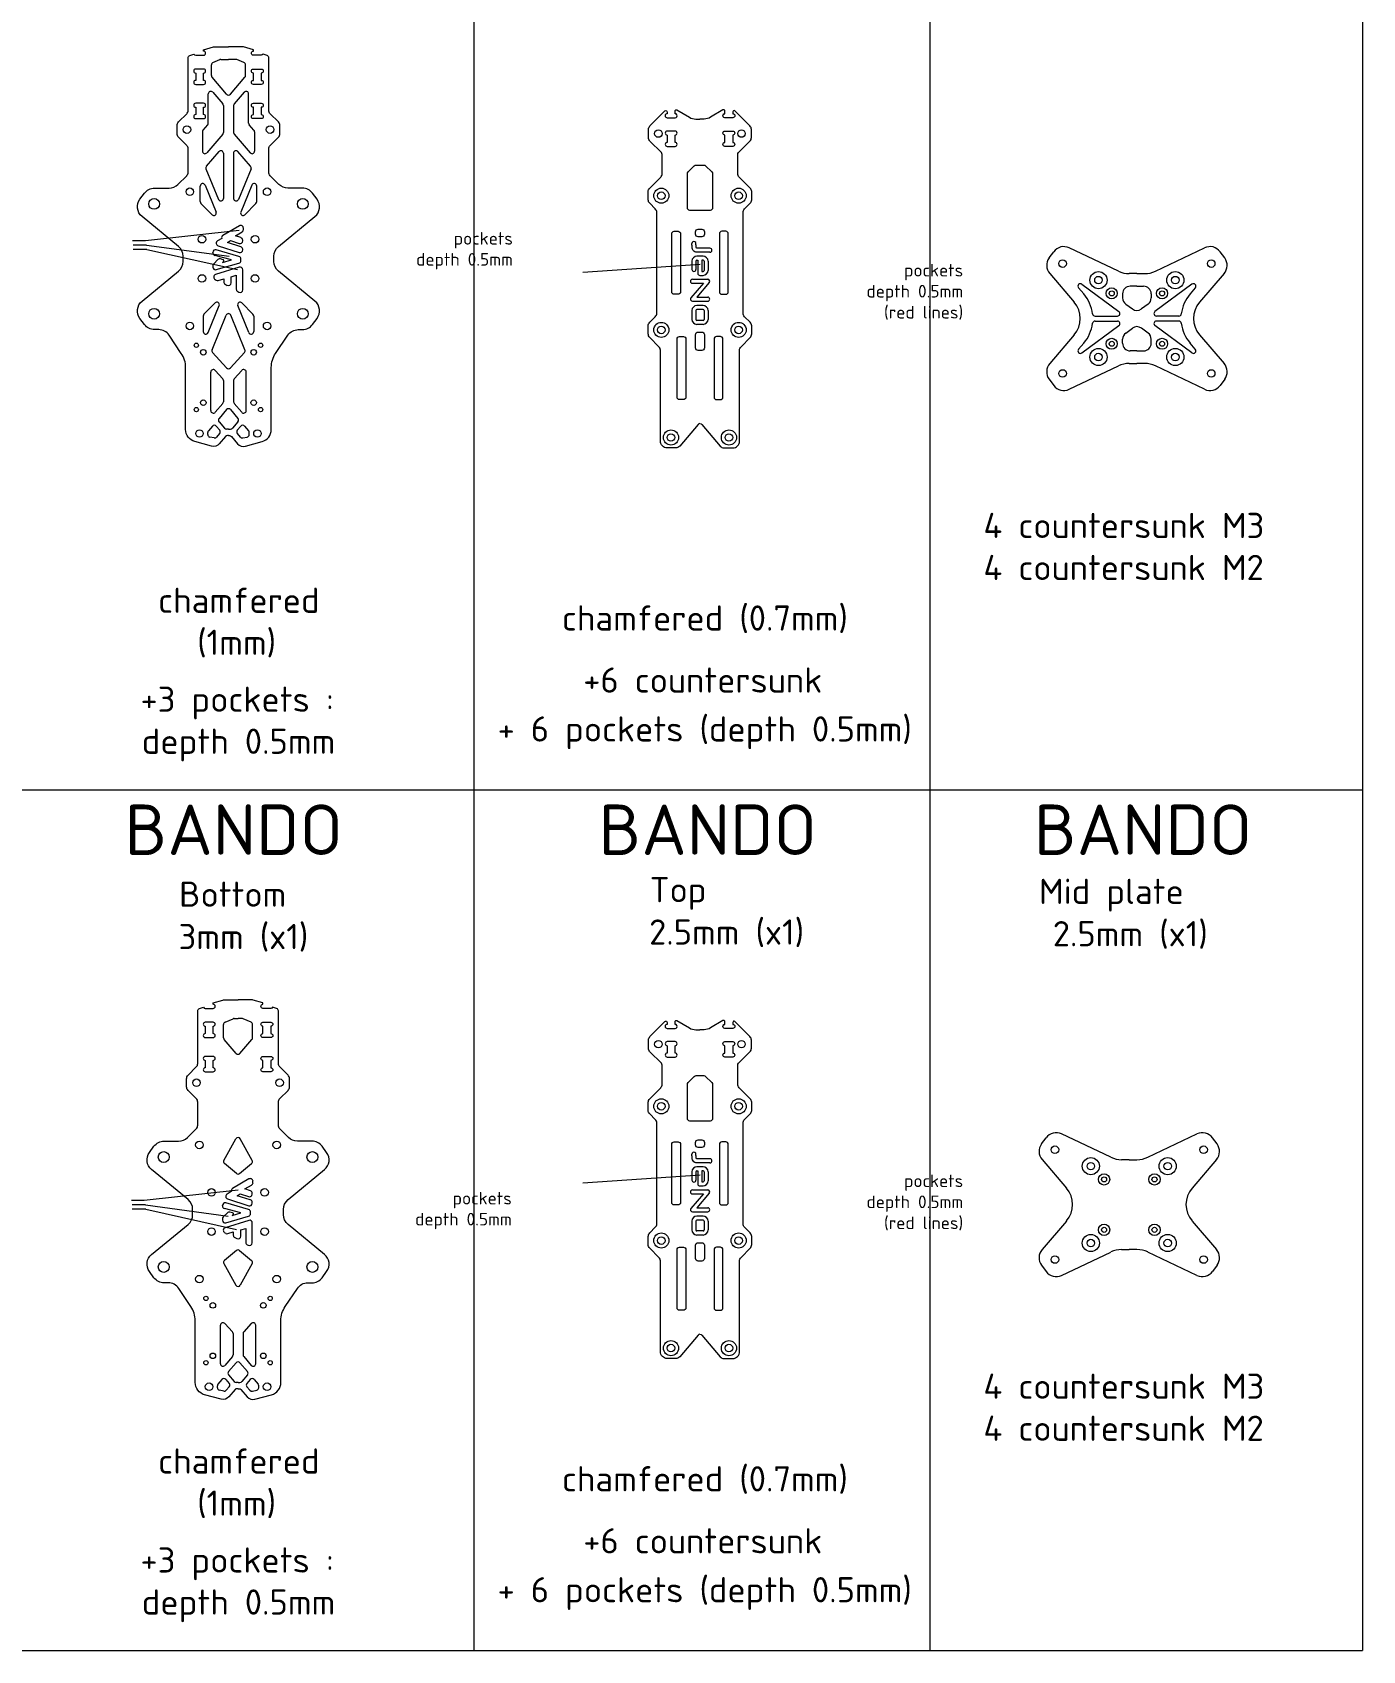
# Model space of a CAD drawing. Header units: millimetres. Extents: x -488 to 1254, y -2368 to 488.
# Drawn here: x 352 to 880, y -709 to -67 of the extents above; entities that cross this region are included whole.
import ezdxf

# ---------------------------------------------------------------- set-up
doc = ezdxf.new("R2010")
doc.units = ezdxf.units.MM
doc.linetypes.add('JIS_09_08', pattern=[10.75, 8, -0.55, 0.55, -0.55, 0.55, -0.55])
doc.layers.get('0').update_dxf_attribs({"lineweight": 5})
for name, color, linetype, lineweight in [('Calque1', 150, 'Continuous', 5), ('Calque1_chamfered', 40, 'Continuous', 5), ('Calque1_countersunk', 90, 'Continuous', 5), ('Calque1_pocket', 10, 'Continuous', 5), ('Calque2', 251, 'Continuous', 5)]:
    doc.layers.add(name, color=color, linetype=linetype, lineweight=lineweight)
doc.styles.get("Standard").update_dxf_attribs({"font": 'arial.ttf'})

msp = doc.modelspace()

# ---------------------------------------------------------------- linework, layer by layer
at = {"layer": 'Calque1'}
for p, q in [((423.06, -84.33), (423.06, -80.04)), ((423.67, -79.11), (426.44, -77.95)), ((426.83, -77.87), (429.82, -77.87)), ((432.81, -77.87), (429.82, -77.87)), ((435.96, -79.11), (433.2, -77.95)), ((436.57, -84.33), (436.57, -80.04)), ((429.06, -91.68), (423.3, -84.98)), ((430.58, -91.68), (436.33, -84.98)), ((421.82, -103.13), (421.82, -91.56)), ((423.58, -90.91), (427.58, -95.57)), ((427.82, -96.22), (427.82, -106.9)), ((431.82, -96.22), (431.82, -106.9)), ((436.06, -90.91), (432.06, -95.57)), ((437.82, -103.13), (437.82, -91.56)), ((419.48, -106.59), (419.48, -114.28)), ((419.72, -105.94), (421.58, -103.78)), ((427.58, -107.55), (421.24, -114.94)), ((432.06, -107.55), (438.4, -114.94)), ((439.92, -105.94), (438.06, -103.78)), ((440.16, -106.59), (440.16, -114.28)), ((421.06, -120.26), (426.06, -114.43)), ((427.82, -115.09), (427.82, -133.05)), ((431.82, -115.09), (431.82, -133.05)), ((438.58, -120.26), (433.58, -114.43)), ((420.87, -121.23), (425.89, -133.43)), ((438.77, -121.23), (433.74, -133.43)), ((418.62, -134.3), (418.62, -128.11)), ((420.55, -127.73), (424.93, -138.42)), ((439.09, -127.73), (434.71, -138.42)), ((441.01, -134.3), (441.01, -128.11)), ((418.91, -135), (423.29, -139.49)), ((440.73, -135), (436.35, -139.49)), ((782.92, -161.88), (763.41, -152.62)), ((797.61, -161.88), (817.12, -152.62)), ((755.44, -156.61), (757.24, -154.17)), ((825.09, -156.61), (823.28, -154.17)), ((755.66, -162.83), (765.37, -174.17)), ((790.26, -162.85), (787.21, -162.85)), ((790.26, -162.85), (793.32, -162.85)), ((824.87, -162.83), (815.16, -174.17)), ((767.1, -168.5), (769.17, -170.92)), ((768.45, -167.05), (783.1, -177.87)), ((784.61, -170.85), (784.61, -172.5)), ((790.26, -167.85), (787.61, -167.85)), ((790.26, -167.85), (792.92, -167.85)), ((795.92, -170.85), (795.92, -172.5)), ((812.08, -167.05), (797.42, -177.87)), ((813.43, -168.5), (811.36, -170.92)), ((419.82, -179.68), (419.82, -185.87)), ((420.1, -178.98), (424.48, -174.49)), ((421.74, -186.25), (426.12, -175.56)), ((423.29, -193.03), (428.89, -179.35)), ((436.35, -193.03), (430.74, -179.35)), ((437.89, -186.25), (433.51, -175.56)), ((439.53, -178.98), (435.16, -174.49)), ((439.82, -179.68), (439.82, -185.87)), ((773.65, -179.68), (782.51, -179.68)), ((785.82, -174.91), (788.48, -176.87)), ((794.7, -174.91), (792.05, -176.87)), ((806.88, -179.68), (798.02, -179.68)), ((768.45, -194.31), (783.1, -183.48)), ((773.65, -181.68), (782.51, -181.68)), ((785.82, -186.44), (788.48, -184.48)), ((794.7, -186.44), (792.05, -184.48)), ((812.08, -194.31), (797.42, -183.48)), ((806.88, -181.68), (798.02, -181.68)), ((765.37, -187.18), (755.66, -198.52)), ((767.1, -192.85), (769.17, -190.43)), ((784.61, -190.5), (784.61, -188.86)), ((795.92, -190.5), (795.92, -188.86)), ((813.43, -192.85), (811.36, -190.43)), ((815.16, -187.18), (824.87, -198.52)), ((423.48, -194.08), (429.08, -200.25)), ((436.16, -194.08), (430.56, -200.25)), ((787.21, -198.5), (790.26, -198.5)), ((790.26, -193.5), (787.61, -193.5)), ((790.26, -193.5), (792.92, -193.5)), ((793.32, -198.5), (790.26, -198.5)), ((422.82, -217.17), (422.82, -201.9)), ((424.56, -201.22), (427.56, -204.52)), ((427.82, -205.2), (427.82, -213.65)), ((431.82, -205.2), (431.82, -213.65)), ((435.08, -201.22), (432.08, -204.52)), ((436.82, -217.17), (436.82, -201.9)), ((755.44, -204.75), (757.24, -207.19)), ((763.41, -208.73), (782.92, -199.47)), ((817.12, -208.73), (797.61, -199.47)), ((825.09, -204.75), (823.28, -207.19)), ((427.58, -214.3), (424.58, -217.82)), ((429.06, -216.78), (426.06, -220.29)), ((430.58, -216.78), (433.58, -220.29)), ((432.06, -214.3), (435.06, -217.82)), ((423.43, -223.38), (421.85, -225.23)), ((424.96, -223.38), (426.33, -225)), ((426.06, -221.59), (428.28, -224.21)), ((429.82, -224.56), (429.04, -224.56)), ((429.82, -224.56), (430.59, -224.56)), ((433.58, -221.59), (431.36, -224.21)), ((434.68, -223.38), (433.31, -225)), ((436.2, -223.38), (437.79, -225.23)), ((421.61, -226.69), (421.61, -225.88)), ((424.14, -228.04), (422.4, -227.67)), ((426.32, -226.29), (425.11, -227.71)), ((433.31, -226.29), (434.52, -227.71)), ((435.5, -228.04), (437.24, -227.67)), ((438.03, -226.69), (438.03, -225.88)), ((427.86, -465.96), (427.86, -460.67)), ((428.47, -459.75), (431.64, -458.41)), ((432.03, -458.34), (433.62, -458.34)), ((435.2, -458.34), (433.62, -458.34)), ((438.76, -459.75), (435.59, -458.41)), ((439.37, -465.96), (439.37, -460.67)), ((432.86, -472.15), (428.1, -466.61)), ((434.38, -472.15), (439.13, -466.61)), ((427.99, -514.57), (432.74, -506.02)), ((439.25, -514.57), (434.49, -506.02)), ((752.42, -508.04), (754.22, -505.6)), ((779.9, -513.32), (760.39, -504.06)), ((794.58, -513.32), (814.1, -504.06)), ((822.07, -508.04), (820.26, -505.6)), ((432.98, -519.75), (428.22, -515.83)), ((434.25, -519.75), (439.01, -515.83)), ((752.64, -514.27), (762.35, -525.61)), ((787.24, -514.29), (784.19, -514.29)), ((787.24, -514.29), (790.3, -514.29)), ((821.84, -514.27), (812.13, -525.61)), ((762.35, -538.62), (752.64, -549.96)), ((812.13, -538.62), (821.84, -549.96)), ((432.98, -550.34), (428.22, -554.27)), ((434.25, -550.34), (439.01, -554.27)), ((760.39, -560.17), (779.9, -550.91)), ((784.19, -549.94), (787.24, -549.94)), ((790.3, -549.94), (787.24, -549.94)), ((814.1, -560.17), (794.58, -550.91)), ((427.99, -555.52), (432.74, -564.07)), ((439.25, -555.52), (434.49, -564.07)), ((752.42, -556.18), (754.22, -558.62)), ((822.07, -556.18), (820.26, -558.62)), ((426.62, -595.23), (426.62, -579.95)), ((428.36, -579.28), (431.36, -582.58)), ((431.62, -583.25), (431.62, -591.71)), ((435.62, -583.25), (435.62, -591.71)), ((438.88, -579.28), (435.88, -582.58)), ((440.62, -595.23), (440.62, -579.95)), ((431.38, -592.36), (428.38, -595.88)), ((432.86, -594.83), (429.86, -598.35)), ((434.38, -594.83), (437.37, -598.35)), ((435.86, -592.36), (438.86, -595.88)), ((427.23, -601.43), (425.65, -603.29)), ((428.75, -601.44), (430.12, -603.05)), ((429.86, -599.64), (432.08, -602.27)), ((433.62, -602.62), (432.84, -602.62)), ((433.62, -602.62), (434.39, -602.62)), ((437.38, -599.64), (435.16, -602.27)), ((438.48, -601.44), (437.11, -603.05)), ((440, -601.43), (441.59, -603.29)), ((425.41, -604.75), (425.41, -603.94)), ((427.94, -606.1), (426.2, -605.72)), ((430.12, -604.35), (428.91, -605.77)), ((437.11, -604.35), (438.32, -605.77)), ((439.29, -606.1), (441.03, -605.72)), ((441.82, -604.75), (441.82, -603.94))]:
    msp.add_line(p, q, dxfattribs=at)
for points in [[(429.82, -227.06), (429.41, -227.06, 0.219685), (428.65, -227.41), (426.18, -230.31, -0.290544), (423.11, -231.26), (416.5, -229.46, -0.338273), (412.82, -224.64), (412.82, -200.05, 0.149289), (411.11, -194.47), (406.27, -187.28, 0.249496), (402.12, -185.07), (400.48, -185.07, -0.237956), (396.46, -183.04), (394.67, -180.62, -0.39909), (395.51, -173.79), (409.99, -161.88, 0.224285), (411.81, -158.02), (411.81, -156.99), (411.81, -155.96, 0.224285), (409.99, -152.1), (395.51, -140.19, -0.39909), (394.67, -133.36), (396.46, -130.94, -0.237956), (400.48, -128.91), (406.25, -128.91, 0.198912), (409.79, -127.44), (413.23, -124, 0.198912), (413.82, -122.58), (413.82, -113.39, 0.198912), (413.23, -111.98), (410, -108.74, -0.198912), (409.41, -107.33), (409.41, -105.72), (409.41, -104.12, -0.198912), (410, -102.7), (413.23, -99.46, 0.198912), (413.82, -98.05), (413.82, -77.25, -0.322824), (414.5, -76.31), (416.1, -75.77, 0.284915), (416.82, -76.22), (419.94, -76.22, 1), (419.94, -74.62), (419.94, -74.03), (423.82, -72.94, -0.069107), (424.36, -72.86), (429.82, -72.86)], [(429.82, -227.06), (430.22, -227.06, -0.219685), (430.99, -227.41), (433.46, -230.31, 0.290544), (436.53, -231.26), (443.13, -229.46, 0.338273), (446.82, -224.64), (446.82, -200.05, -0.149289), (448.52, -194.47), (453.37, -187.28, -0.249496), (457.51, -185.07), (459.16, -185.07, 0.237956), (463.18, -183.04), (464.97, -180.62, 0.39909), (464.12, -173.79), (449.65, -161.88, -0.224285), (447.82, -158.02), (447.82, -156.99), (447.82, -155.96, -0.224285), (449.65, -152.1), (464.12, -140.19, 0.39909), (464.97, -133.36), (463.18, -130.94, 0.237956), (459.16, -128.91), (453.39, -128.91, -0.198912), (449.85, -127.44), (446.4, -124, -0.198912), (445.82, -122.58), (445.82, -113.39, -0.198912), (446.4, -111.98), (449.64, -108.74, 0.198912), (450.23, -107.33), (450.23, -105.72), (450.23, -104.12, 0.198912), (449.64, -102.7), (446.4, -99.46, -0.198912), (445.82, -98.05), (445.82, -77.25, 0.322824), (445.13, -76.31), (443.54, -75.77, -0.284915), (442.82, -76.22), (439.7, -76.22, -1), (439.7, -74.62), (439.7, -74.03), (435.82, -72.94, 0.069107), (435.27, -72.86), (429.82, -72.86)], [(616.9, -222.36, 0.219685), (616.14, -222.72), (608.86, -231.25, -0.219685), (607.34, -231.96), (603.9, -231.96, -0.414214), (601.2, -229.26), (601.2, -193.27, 0.198912), (600.61, -191.85), (596.96, -188.2, -0.198912), (596.37, -186.79), (596.37, -183.58, -0.198912), (596.96, -182.16), (599.18, -179.94, 0.198912), (599.77, -178.52), (599.77, -138.6, 0.198912), (599.18, -137.19), (596.96, -134.96, -0.198912), (596.37, -133.55), (596.37, -130.34, -0.198912), (596.96, -128.92), (601.31, -124.57, 0.198912), (601.9, -123.16), (601.9, -115.55, 0.198912), (601.6, -114.84), (597.07, -110.31, -0.198912), (596.49, -108.9), (596.49, -107.29), (596.49, -105.69, -0.198912), (597.07, -104.27), (603.01, -98.33, -0.668179), (603.87, -98.69), (603.87, -99.43, 1), (603.87, -101.03), (607.02, -101.03, 1.000028), (607.02, -99.43), (607.02, -98.37, -0.58149), (607.77, -97.94), (612.68, -100.85, 0.134807), (615.23, -101.55), (616.9, -101.55)], [(616.9, -222.36, -0.219685), (617.66, -222.72), (624.94, -231.25, 0.219685), (626.46, -231.96), (629.9, -231.96, 0.414214), (632.6, -229.26), (632.6, -193.27, -0.198912), (633.18, -191.85), (636.84, -188.2, 0.198912), (637.42, -186.79), (637.42, -183.58, 0.198912), (636.84, -182.16), (634.61, -179.94, -0.198912), (634.02, -178.52), (634.02, -138.6, -0.198912), (634.61, -137.19), (636.84, -134.96, 0.198912), (637.42, -133.55), (637.42, -130.34, 0.198912), (636.84, -128.92), (632.48, -124.57, -0.198912), (631.9, -123.16), (631.9, -115.55, -0.198912), (632.19, -114.84), (636.72, -110.31, 0.198912), (637.31, -108.9), (637.31, -107.29), (637.31, -105.69, 0.198912), (636.72, -104.27), (630.78, -98.33, 0.668179), (629.93, -98.69), (629.93, -99.43, -1), (629.93, -101.03), (626.78, -101.03, -1.000028), (626.78, -99.43), (626.78, -98.37, 0.58149), (626.02, -97.94), (621.12, -100.85, -0.134807), (618.56, -101.55), (616.9, -101.55)], [(433.62, -605.12), (433.21, -605.12, 0.219685), (432.45, -605.47), (429.98, -608.37, -0.290544), (426.91, -609.32), (420.3, -607.52, -0.338273), (416.62, -602.69), (416.62, -578.11, 0.149289), (414.91, -572.52), (410.07, -565.33, 0.249496), (405.92, -563.13), (404.28, -563.13, -0.237956), (400.26, -561.1), (398.47, -558.68, -0.39909), (399.31, -551.84), (413.79, -539.94, 0.224285), (415.61, -536.08), (415.61, -535.05), (415.61, -534.02, 0.224285), (413.79, -530.15), (399.31, -518.25, -0.39909), (398.47, -511.42), (400.26, -508.99, -0.237956), (404.28, -506.96), (410.05, -506.96, 0.198912), (413.59, -505.5), (417.03, -502.05, 0.198912), (417.62, -500.64), (417.62, -491.45, 0.198912), (417.03, -490.03), (413.79, -486.8, -0.198912), (413.21, -485.38), (413.21, -483.78), (413.21, -482.17, -0.198912), (413.79, -480.76), (417.03, -477.52, 0.198912), (417.62, -476.11), (417.62, -455.31, -0.322824), (418.3, -454.36), (419.9, -453.83, 0.284915), (420.62, -454.27), (423.74, -454.27, 1), (423.74, -452.67), (423.74, -452.09), (427.62, -450.99, -0.069107), (428.16, -450.92), (433.62, -450.92)], [(433.62, -605.12), (434.02, -605.12, -0.219685), (434.78, -605.47), (437.25, -608.37, 0.290544), (440.33, -609.32), (446.93, -607.52, 0.338273), (450.62, -602.69), (450.62, -578.11, -0.149289), (452.32, -572.52), (457.17, -565.33, -0.249496), (461.31, -563.13), (462.95, -563.13, 0.237956), (466.98, -561.1), (468.77, -558.68, 0.39909), (467.92, -551.84), (453.44, -539.94, -0.224285), (451.62, -536.08), (451.62, -535.05), (451.62, -534.02, -0.224285), (453.44, -530.15), (467.92, -518.25, 0.39909), (468.77, -511.42), (466.98, -508.99, 0.237956), (462.95, -506.96), (457.18, -506.96, -0.198912), (453.65, -505.5), (450.2, -502.05, -0.198912), (449.62, -500.64), (449.62, -491.45, -0.198912), (450.2, -490.03), (453.44, -486.8, 0.198912), (454.03, -485.38), (454.03, -483.78), (454.03, -482.17, 0.198912), (453.44, -480.76), (450.2, -477.52, -0.198912), (449.62, -476.11), (449.62, -455.31, 0.322824), (448.93, -454.36), (447.33, -453.83, -0.284915), (446.62, -454.27), (443.5, -454.27, -1), (443.5, -452.67), (443.5, -452.09), (439.62, -450.99, 0.069107), (439.07, -450.92), (433.62, -450.92)], [(616.9, -583.55, 0.219685), (616.14, -583.9), (608.86, -592.44, -0.219685), (607.34, -593.14), (603.9, -593.14, -0.414214), (601.2, -590.44), (601.2, -554.45, 0.198912), (600.61, -553.04), (596.96, -549.39, -0.198912), (596.37, -547.97), (596.37, -544.76, -0.198912), (596.96, -543.35), (599.18, -541.12, 0.198912), (599.77, -539.71), (599.77, -499.79, 0.198912), (599.18, -498.37), (596.96, -496.15, -0.198912), (596.37, -494.73), (596.37, -491.52, -0.198912), (596.96, -490.11), (601.31, -485.76, 0.198912), (601.9, -484.34), (601.9, -476.74, 0.198912), (601.6, -476.03), (597.07, -471.5, -0.198912), (596.49, -470.09), (596.49, -468.48), (596.49, -466.88, -0.198912), (597.07, -465.46), (603.01, -459.52, -0.668179), (603.87, -459.88), (603.87, -460.61, 1), (603.87, -462.21), (607.02, -462.21, 1.000028), (607.02, -460.61), (607.02, -459.56, -0.58149), (607.77, -459.13), (612.68, -462.04, 0.134807), (615.23, -462.74), (616.9, -462.74)], [(616.9, -583.55, -0.219685), (617.66, -583.9), (624.94, -592.44, 0.219685), (626.46, -593.14), (629.9, -593.14, 0.414214), (632.6, -590.44), (632.6, -554.45, -0.198912), (633.18, -553.04), (636.84, -549.39, 0.198912), (637.42, -547.97), (637.42, -544.76, 0.198912), (636.84, -543.35), (634.61, -541.12, -0.198912), (634.02, -539.71), (634.02, -499.79, -0.198912), (634.61, -498.37), (636.84, -496.15, 0.198912), (637.42, -494.73), (637.42, -491.52, 0.198912), (636.84, -490.11), (632.48, -485.76, -0.198912), (631.9, -484.34), (631.9, -476.74, -0.198912), (632.19, -476.03), (636.72, -471.5, 0.198912), (637.31, -470.09), (637.31, -468.48), (637.31, -466.88, 0.198912), (636.72, -465.46), (630.78, -459.52, 0.668179), (629.93, -459.88), (629.93, -460.61, -1), (629.93, -462.21), (626.78, -462.21, -1.000028), (626.78, -460.61), (626.78, -459.56, 0.58149), (626.02, -459.13), (621.12, -462.04, -0.134807), (618.56, -462.74), (616.9, -462.74)]]:
    msp.add_lwpolyline(points, format="xyb", dxfattribs=at)
for points in [[(419.94, -83.3, 1), (419.94, -81.7), (416.82, -81.7, 1), (416.82, -83.3), (416.82, -86.2, 1), (416.82, -87.8), (419.94, -87.8, 1), (419.94, -86.2)], [(439.7, -83.3, -1), (439.7, -81.7), (442.82, -81.7, -1), (442.82, -83.3), (442.82, -86.2, -1), (442.82, -87.8), (439.7, -87.8, -1), (439.7, -86.2)], [(419.94, -96.89, 1), (419.94, -95.29), (416.82, -95.29, 1), (416.82, -96.89), (416.82, -99.79, 1), (416.82, -101.39), (419.94, -101.39, 1), (419.94, -99.79)], [(439.7, -96.89, -1), (439.7, -95.29), (442.82, -95.29, -1), (442.82, -96.89), (442.82, -99.79, -1), (442.82, -101.39), (439.7, -101.39, -1), (439.7, -99.79)], [(607.02, -112.4, 1), (607.02, -110.8), (607.02, -107.9, 1), (607.02, -106.3), (603.9, -106.3, 1), (603.9, -107.9), (603.9, -110.8, 1), (603.9, -112.4)], [(626.78, -112.4, -1), (626.78, -110.8), (626.78, -107.9, -1), (626.78, -106.3), (629.9, -106.3, -1), (629.9, -107.9), (629.9, -110.8, -1), (629.9, -112.4)], [(615.36, -119.77), (618.43, -119.77, -0.198912), (619.14, -120.06), (621.6, -122.53, -0.198912), (621.9, -123.23), (621.9, -136.77, -0.414214), (620.9, -137.77), (612.9, -137.77, -0.414214), (611.9, -136.77), (611.9, -123.23, -0.198912), (612.19, -122.53), (614.66, -120.06, -0.198912)], [(606.69, -146.06), (608.19, -146.06, -0.414214), (609.19, -147.06), (609.19, -170.06, -0.414214), (608.19, -171.06), (606.69, -171.06, -0.414214), (605.69, -170.06), (605.69, -147.06, -0.414214)], [(627.11, -146.06), (625.61, -146.06, 0.414214), (624.61, -147.06), (624.61, -170.06, 0.414214), (625.61, -171.06), (627.11, -171.06, 0.414214), (628.11, -170.06), (628.11, -147.06, 0.414214)], [(608.81, -187.82), (610.31, -187.82, -0.414214), (611.31, -188.82), (611.31, -211.82, -0.414214), (610.31, -212.82), (608.81, -212.82, -0.414214), (607.81, -211.82), (607.81, -188.82, -0.414214)], [(624.99, -187.82), (623.49, -187.82, 0.414214), (622.49, -188.82), (622.49, -211.82, 0.414214), (623.49, -212.82), (624.99, -212.82, 0.414214), (625.99, -211.82), (625.99, -188.82, 0.414214)], [(423.74, -461.36, 1), (423.74, -459.76), (420.62, -459.76, 1), (420.62, -461.36), (420.62, -464.26, 1), (420.62, -465.86), (423.74, -465.86, 1), (423.74, -464.26)], [(443.5, -461.36, -1), (443.5, -459.76), (446.62, -459.76, -1), (446.62, -461.36), (446.62, -464.26, -1), (446.62, -465.86), (443.5, -465.86, -1), (443.5, -464.26)], [(607.02, -473.58, 1), (607.02, -471.98), (607.02, -469.08, 1), (607.02, -467.48), (603.9, -467.48, 1), (603.9, -469.08), (603.9, -471.98, 1), (603.9, -473.58)], [(626.78, -473.58, -1), (626.78, -471.98), (626.78, -469.08, -1), (626.78, -467.48), (629.9, -467.48, -1), (629.9, -469.08), (629.9, -471.98, -1), (629.9, -473.58)], [(423.74, -474.94, 1), (423.74, -473.34), (420.62, -473.34, 1), (420.62, -474.94), (420.62, -477.84, 1), (420.62, -479.44), (423.74, -479.44, 1), (423.74, -477.84)], [(443.5, -474.94, -1), (443.5, -473.34), (446.62, -473.34, -1), (446.62, -474.94), (446.62, -477.84, -1), (446.62, -479.44), (443.5, -479.44, -1), (443.5, -477.84)], [(615.36, -480.96), (618.43, -480.96, -0.198912), (619.14, -481.25), (621.6, -483.71, -0.198912), (621.9, -484.42), (621.9, -497.96, -0.414214), (620.9, -498.96), (612.9, -498.96, -0.414214), (611.9, -497.96), (611.9, -484.42, -0.198912), (612.19, -483.71), (614.66, -481.25, -0.198912)], [(606.69, -507.25), (608.19, -507.25, -0.414214), (609.19, -508.25), (609.19, -531.25, -0.414214), (608.19, -532.25), (606.69, -532.25, -0.414214), (605.69, -531.25), (605.69, -508.25, -0.414214)], [(627.11, -507.25), (625.61, -507.25, 0.414214), (624.61, -508.25), (624.61, -531.25, 0.414214), (625.61, -532.25), (627.11, -532.25, 0.414214), (628.11, -531.25), (628.11, -508.25, 0.414214)], [(608.81, -549.01), (610.31, -549.01, -0.414214), (611.31, -550.01), (611.31, -573.01, -0.414214), (610.31, -574.01), (608.81, -574.01, -0.414214), (607.81, -573.01), (607.81, -550.01, -0.414214)], [(624.99, -549.01), (623.49, -549.01, 0.414214), (622.49, -550.01), (622.49, -573.01, 0.414214), (623.49, -574.01), (624.99, -574.01, 0.414214), (625.99, -573.01), (625.99, -550.01, 0.414214)]]:
    msp.add_lwpolyline(points, format="xyb", close=True, dxfattribs=at)
for centre, radius in [((413.34, -105.72), 1.5), ((446.3, -105.72), 1.5), ((600.41, -107.29), 1.5), ((633.38, -107.29), 1.5), ((400.33, -135.2), 2.15), ((414.48, -130.37), 1.5), ((445.16, -130.37), 1.5), ((459.3, -135.2), 2.15), ((601.56, -131.94), 1.5), ((632.24, -131.94), 1.5), ((419.28, -149.2), 1.5), ((440.36, -149.2), 1.5), ((760.78, -158.89), 1.5), ((819.75, -158.89), 1.5), ((419.28, -164.78), 1.5), ((440.36, -164.78), 1.5), ((775.01, -165.43), 1.5), ((805.51, -165.43), 1.5), ((780.26, -170.68), 1), ((800.26, -170.68), 1), ((400.33, -178.78), 2.15), ((459.3, -178.78), 2.15), ((414.48, -183.61), 1.5), ((445.16, -183.61), 1.5), ((601.56, -185.18), 1.5), ((632.24, -185.18), 1.5), ((417.07, -191.28), 0.85), ((442.57, -191.28), 0.85), ((780.26, -190.68), 1), ((800.26, -190.68), 1), ((419.82, -194.03), 1.1), ((439.82, -194.03), 1.1), ((775.01, -195.93), 1.5), ((805.51, -195.93), 1.5), ((760.78, -202.46), 1.5), ((819.75, -202.46), 1.5), ((417.07, -216.78), 0.85), ((419.82, -214.03), 1.1), ((439.82, -214.03), 1.1), ((442.57, -216.78), 0.85), ((418.32, -226.27), 1.5), ((441.32, -226.27), 1.5), ((605.4, -227.85), 1.5), ((628.4, -227.85), 1.5), ((600.41, -468.48), 1.5), ((633.38, -468.48), 1.5), ((417.13, -483.78), 1.5), ((450.1, -483.78), 1.5), ((601.56, -493.13), 1.5), ((632.24, -493.13), 1.5), ((418.27, -508.43), 1.5), ((448.96, -508.43), 1.5), ((404.13, -513.26), 2.15), ((463.1, -513.26), 2.15), ((757.76, -510.33), 1.5), ((816.73, -510.33), 1.5), ((771.99, -516.86), 1.5), ((802.49, -516.86), 1.5), ((423.08, -527.26), 1.5), ((444.16, -527.26), 1.5), ((777.24, -522.11), 1), ((797.24, -522.11), 1), ((423.08, -542.83), 1.5), ((444.16, -542.83), 1.5), ((601.56, -546.37), 1.5), ((632.24, -546.37), 1.5), ((777.24, -542.11), 1), ((797.24, -542.11), 1), ((771.99, -547.36), 1.5), ((802.49, -547.36), 1.5), ((404.13, -556.83), 2.15), ((463.1, -556.83), 2.15), ((757.76, -553.9), 1.5), ((816.73, -553.9), 1.5), ((418.27, -561.67), 1.5), ((448.96, -561.67), 1.5), ((420.87, -569.34), 0.85), ((423.62, -572.09), 1.1), ((443.62, -572.09), 1.1), ((446.37, -569.34), 0.85), ((605.4, -589.03), 1.5), ((628.4, -589.03), 1.5), ((420.87, -594.84), 0.85), ((423.62, -592.09), 1.1), ((443.62, -592.09), 1.1), ((446.37, -594.84), 0.85), ((422.12, -604.33), 1.5), ((445.12, -604.33), 1.5)]:
    msp.add_circle(centre, radius, dxfattribs=at)
for centre, radius, start, end in [((424.06, -80.04), 1, 112.86101, 180), ((426.83, -78.87), 1, 90, 112.86101), ((432.81, -78.87), 1, 67.13899, 90), ((435.57, -80.04), 1, 0, 67.13899), ((424.06, -84.33), 1, 180, 220.65244), ((435.57, -84.33), 1, 319.34756, 0), ((422.82, -91.56), 1, 40.65244, 180), ((426.82, -96.22), 1, 0, 40.65244), ((429.82, -91.03), 1, 220.65244, 319.34756), ((432.82, -96.22), 1, 139.34756, 180), ((436.82, -91.56), 1, 360, 139.34756), ((420.48, -106.59), 1, 139.34756, 180), ((420.82, -103.13), 1, 319.34756, 0), ((426.82, -106.9), 1, 319.34756, 360), ((432.82, -106.9), 1, 180, 220.65244), ((438.82, -103.13), 1, 180, 220.65244), ((439.16, -106.59), 1, 360, 40.65244), ((420.48, -114.28), 1, 180, 319.34756), ((426.82, -115.09), 1, 0, 139.34756), ((432.82, -115.09), 1, 40.65244, 180), ((439.16, -114.28), 1, 220.65244, 360), ((421.82, -120.91), 1, 139.34756, 198.90375), ((437.82, -120.91), 1, 341.09625, 40.65244), ((419.62, -128.11), 1, 22.27365, 180), ((440.01, -128.11), 1, 360, 157.72635), ((419.62, -134.3), 1, 180, 224.25472), ((426.82, -133.05), 1, 202.39272, 0), ((432.82, -133.05), 1, 180, 337.60728), ((440.01, -134.3), 1, 315.74528, 360), ((424, -138.8), 1, 224.25472, 22.27365), ((435.63, -138.8), 1, 157.72635, 315.74528), ((761.26, -157.14), 5, 64.6114, 143.53972), ((819.26, -157.14), 5, 36.46028, 115.3886), ((759.46, -159.58), 5, 143.53972, 220.55987), ((821.07, -159.58), 5, 319.44013, 36.46028), ((767.86, -167.85), 1, 53.53972, 220.55987), ((787.21, -152.85), 10, 244.6114, 270), ((793.32, -152.85), 10, 270, 295.3886), ((812.67, -167.85), 1, 319.44013, 126.46028), ((757.77, -180.68), 15, 7.18076, 40.55987), ((787.61, -170.85), 3, 90, 180), ((787.61, -172.5), 3, 180, 233.53972), ((792.92, -170.85), 3, 0, 90), ((792.92, -172.5), 3, 306.46028, 0), ((822.75, -180.68), 15, 139.44013, 172.81924), ((420.82, -179.68), 1, 135.74528, 180), ((425.2, -175.18), 1, 337.72635, 135.74528), ((429.82, -179.73), 1, 22.27365, 157.72635), ((434.44, -175.18), 1, 44.25472, 202.27365), ((438.82, -179.68), 1, 0, 44.25472), ((757.77, -180.68), 10, 319.44013, 40.55987), ((773.65, -178.68), 1, 187.18076, 270), ((782.51, -178.68), 1, 270, 53.53972), ((790.26, -174.46), 3, 233.53972, 306.46028), ((798.02, -178.68), 1, 126.46028, 270), ((806.88, -178.68), 1, 270, 352.81924), ((822.75, -180.68), 10, 139.44013, 220.55987), ((420.82, -185.87), 1, 180, 337.72635), ((438.82, -185.87), 1, 202.27365, 0), ((757.77, -180.68), 15, 319.44013, 352.81924), ((773.65, -182.68), 1, 90, 172.81924), ((782.51, -182.68), 1, 306.46028, 90), ((790.26, -186.89), 3, 53.53972, 126.46028), ((798.02, -182.68), 1, 90, 233.53972), ((806.88, -182.68), 1, 7.18076, 90), ((822.75, -180.68), 15, 187.18076, 220.55987), ((787.61, -188.86), 3, 126.46028, 180), ((787.61, -190.5), 3, 180, 270), ((792.92, -190.5), 3, 270, 0), ((792.92, -188.86), 3, 0, 53.53972), ((424.21, -193.41), 1, 157.72635, 222.27099), ((435.42, -193.41), 1, 317.72901, 22.27365), ((759.46, -201.77), 5, 139.44013, 216.46028), ((767.86, -193.5), 1, 139.44013, 306.46028), ((787.21, -208.5), 10, 90, 115.3886), ((793.32, -208.5), 10, 64.6114, 90), ((812.67, -193.5), 1, 233.53972, 40.55987), ((821.07, -201.77), 5, 323.53972, 40.55987), ((423.82, -201.9), 1, 42.27099, 180), ((426.82, -205.2), 1, 360, 42.27099), ((429.82, -199.58), 1, 222.27099, 317.72901), ((432.82, -205.2), 1, 137.72901, 180), ((435.82, -201.9), 1, 0, 137.72901), ((761.26, -204.21), 5, 216.46028, 295.3886), ((819.26, -204.21), 5, 244.6114, 323.53972), ((423.82, -217.17), 1, 180, 319.56075), ((426.82, -213.65), 1, 319.56075, 0), ((429.82, -217.42), 1, 90, 139.56075), ((429.82, -217.42), 1, 40.43925, 90), ((432.82, -213.65), 1, 180, 220.43925), ((435.82, -217.17), 1, 220.43925, 0), ((424.19, -224.02), 1, 40.23349, 139.56075), ((426.82, -220.94), 1, 139.56075, 220.23349), ((429.04, -223.56), 1, 220.23349, 270), ((430.59, -223.56), 1, 270, 319.76651), ((432.81, -220.94), 1, 319.76651, 40.43925), ((435.44, -224.02), 1, 40.43925, 139.76651), ((422.61, -225.88), 1, 139.56075, 180), ((422.61, -226.69), 1, 180, 257.85953), ((424.35, -227.06), 1, 257.85953, 319.56075), ((425.56, -225.64), 1, 319.56075, 40.23349), ((434.07, -225.64), 1, 139.76651, 220.43925), ((435.29, -227.06), 1, 220.43925, 282.14047), ((437.03, -226.69), 1, 282.14047, 360), ((437.03, -225.88), 1, 360, 40.43925), ((428.86, -460.67), 1, 112.86101, 180), ((432.03, -459.34), 1, 90, 112.86101), ((435.2, -459.34), 1, 67.13899, 90), ((438.37, -460.67), 1, 0, 67.13899), ((428.86, -465.96), 1, 180, 220.65244), ((438.37, -465.96), 1, 319.34756, 0), ((433.62, -471.5), 1, 220.65244, 319.34756), ((433.62, -506.51), 1, 29.09751, 150.90249), ((758.24, -508.58), 5, 64.6114, 143.53972), ((816.24, -508.58), 5, 36.46028, 115.3886), ((756.44, -511.02), 5, 143.53972, 220.55987), ((784.19, -504.29), 10, 244.6114, 270), ((790.3, -504.29), 10, 270, 295.3886), ((818.05, -511.02), 5, 319.44013, 36.46028), ((428.86, -515.05), 1, 150.90249, 230.45791), ((433.62, -518.98), 1, 230.45791, 309.54209), ((438.37, -515.05), 1, 309.54209, 29.09751), ((754.75, -532.11), 10, 319.44013, 40.55987), ((819.73, -532.11), 10, 139.44013, 220.55987), ((433.62, -551.11), 1, 50.45791, 129.54209), ((756.44, -553.21), 5, 139.44013, 216.46028), ((784.19, -559.94), 10, 90, 115.3886), ((790.3, -559.94), 10, 64.6114, 90), ((818.05, -553.21), 5, 323.53972, 40.55987), ((428.86, -555.04), 1, 129.54209, 209.09751), ((438.37, -555.04), 1, 330.90249, 50.45791), ((433.62, -563.59), 1, 209.09751, 330.90249), ((758.24, -555.65), 5, 216.46028, 295.3886), ((816.24, -555.65), 5, 244.6114, 323.53972), ((427.62, -579.95), 1, 42.27099, 180), ((430.62, -583.25), 1, 360, 42.27099), ((436.62, -583.25), 1, 137.72901, 180), ((439.62, -579.95), 1, 0, 137.72901), ((427.62, -595.23), 1, 180, 319.56075), ((430.62, -591.71), 1, 319.56075, 0), ((433.62, -595.48), 1, 90, 139.56075), ((433.62, -595.48), 1, 40.43925, 90), ((436.62, -591.71), 1, 180, 220.43925), ((439.62, -595.23), 1, 220.43925, 0), ((426.41, -603.94), 1, 139.56075, 180), ((427.99, -602.08), 1, 40.23349, 139.56075), ((430.62, -599), 1, 139.56075, 220.23349), ((429.36, -603.7), 1, 319.56075, 40.23349), ((432.84, -601.62), 1, 220.23349, 270), ((434.39, -601.62), 1, 270, 319.76651), ((437.87, -603.7), 1, 139.76651, 220.43925), ((436.61, -599), 1, 319.76651, 40.43925), ((439.24, -602.08), 1, 40.43925, 139.76651), ((440.82, -603.94), 1, 360, 40.43925), ((426.41, -604.75), 1, 180, 257.85953), ((428.15, -605.12), 1, 257.85953, 319.56075), ((439.08, -605.12), 1, 220.43925, 282.14047), ((440.82, -604.75), 1, 282.14047, 360)]:
    msp.add_arc(centre, radius, start, end, dxfattribs=at)
at = {"layer": 'Calque1_countersunk'}
for centre, radius in [((601.56, -131.94), 3), ((632.24, -131.94), 3), ((775.01, -165.43), 3.4), ((805.51, -165.43), 3.4), ((780.26, -170.68), 2.2), ((800.26, -170.68), 2.2), ((601.56, -185.18), 3), ((632.24, -185.18), 3), ((775.01, -195.93), 3.4), ((780.26, -190.68), 2.2), ((800.26, -190.68), 2.2), ((805.51, -195.93), 3.4), ((605.4, -227.85), 3), ((628.4, -227.85), 3), ((601.56, -493.13), 3), ((632.24, -493.13), 3), ((771.99, -516.86), 3.4), ((802.49, -516.86), 3.4), ((777.24, -522.11), 2.25), ((797.24, -522.11), 2.25), ((601.56, -546.37), 3), ((632.24, -546.37), 3), ((771.99, -547.36), 3.4), ((777.24, -542.11), 2.25), ((797.24, -542.11), 2.25), ((802.49, -547.36), 3.4), ((605.4, -589.03), 3), ((628.4, -589.03), 3)]:
    msp.add_circle(centre, radius, dxfattribs=at)
at = {"layer": 'Calque1_pocket'}
for p, q in [((434.05, -145.75), (396.86, -149.84)), ((434.13, -143.88), (427.63, -147.69)), ((432.56, -147.86), (435.21, -146.32)), ((435.75, -145.39), (435.75, -144.81)), ((396.86, -149.84), (391.77, -149.84)), ((397.29, -151.55), (392.03, -151.55)), ((397.49, -153.26), (392.03, -153.26)), ((397.29, -151.55), (430.15, -155.98)), ((397.49, -153.26), (433.45, -161.28)), ((433.98, -156.02), (424.98, -153.41)), ((427.12, -148.9), (425.47, -149.86)), ((425.68, -151.81), (434.05, -154.5)), ((429.41, -150.53), (430.66, -149.74)), ((434.7, -152.17), (429.41, -150.53)), ((430.66, -149.74), (434.03, -150.9)), ((434.72, -148.57), (432.56, -147.86)), ((435.45, -149.88), (435.45, -149.6)), ((435.45, -153.47), (435.45, -153.2)), ((423.61, -154.6), (423.61, -154.45)), ((423.63, -159.69), (423.63, -160.24)), ((425.6, -157.31), (423.96, -158.92)), ((430.96, -157.33), (424.42, -155.64)), ((434.08, -160.31), (424.72, -163.25)), ((425, -161.27), (433.98, -158.69)), ((427.68, -157.32), (426.62, -157.04)), ((427.49, -158.38), (430.96, -157.33)), ((427.87, -157.99), (427.49, -158.38)), ((434.75, -157.65), (434.75, -157.05)), ((616.95, -159.24), (570.44, -162.47)), ((613.71, -157.94), (613.71, -161.18)), ((615.31, -157.94), (615.31, -161.18)), ((618.11, -155.94), (615.71, -155.94)), ((618.51, -157.94), (618.51, -161.55)), ((620.11, -157.94), (620.11, -161.55)), ((424.51, -165.21), (424.92, -165.44)), ((425.75, -165.55), (427.92, -164.89)), ((427.92, -164.89), (427.92, -166.12)), ((430.87, -164.08), (432.91, -163.48)), ((430.87, -166.54), (430.87, -164.08)), ((432.91, -163.48), (432.91, -169.02)), ((435.48, -169.24), (435.48, -161.33)), ((613.74, -161.18), (613.71, -161.18)), ((613.91, -165.1), (619.98, -165.1)), ((620.59, -166.43), (615.65, -172.18)), ((428.49, -167.08), (429.29, -167.5)), ((433.47, -169.96), (433.89, -170.19)), ((615.65, -172.18), (619.98, -172.18)), ((613.69, -177.51), (613.69, -180.99)), ((615.29, -177.51), (615.29, -180.99)), ((618.11, -175.51), (615.69, -175.51)), ((618.11, -177.11), (615.69, -177.11)), ((618.51, -177.51), (618.51, -180.99)), ((620.11, -177.51), (620.11, -180.99)), ((618.11, -181.39), (615.69, -181.39)), ((618.11, -182.99), (615.69, -182.99)), ((613.71, -519.13), (613.71, -522.37)), ((615.31, -519.13), (615.31, -522.37)), ((618.11, -517.13), (615.71, -517.13)), ((618.51, -519.13), (618.51, -522.73)), ((620.11, -519.13), (620.11, -522.73)), ((437.92, -521.94), (431.42, -525.75)), ((436.36, -525.92), (439.01, -524.37)), ((438.51, -526.63), (436.36, -525.92)), ((439.54, -523.44), (439.54, -522.87)), ((616.95, -520.42), (570.44, -523.66)), ((613.74, -522.37), (613.71, -522.37)), ((613.91, -526.29), (619.98, -526.29)), ((396.43, -530.54), (391.34, -530.54)), ((396.86, -532.24), (391.6, -532.24)), ((433.62, -526.45), (396.43, -530.54)), ((396.86, -532.24), (429.72, -536.67)), ((427.41, -532.65), (427.41, -532.51)), ((437.77, -534.08), (428.78, -531.47)), ((430.92, -526.96), (429.27, -527.91)), ((429.48, -529.87), (437.85, -532.55)), ((433.21, -528.59), (434.46, -527.79)), ((438.49, -530.23), (433.21, -528.59)), ((434.46, -527.79), (437.82, -528.96)), ((439.25, -527.94), (439.25, -527.65)), ((439.25, -531.53), (439.25, -531.26)), ((620.59, -527.61), (615.65, -533.36)), ((397.05, -533.95), (391.6, -533.95)), ((397.05, -533.95), (433.02, -541.97)), ((427.43, -537.74), (427.43, -538.29)), ((429.4, -535.37), (427.75, -536.97)), ((434.76, -535.39), (428.21, -533.69)), ((437.87, -538.36), (428.52, -541.31)), ((428.8, -539.33), (437.77, -536.74)), ((431.48, -535.37), (430.42, -535.1)), ((431.29, -536.43), (434.76, -535.39)), ((431.67, -536.04), (431.29, -536.43)), ((438.55, -535.71), (438.55, -535.11)), ((613.69, -538.7), (613.69, -542.18)), ((615.29, -538.7), (615.29, -542.18)), ((615.65, -533.36), (619.98, -533.36)), ((618.11, -536.7), (615.69, -536.7)), ((618.11, -538.3), (615.69, -538.3)), ((618.51, -538.7), (618.51, -542.18)), ((620.11, -538.7), (620.11, -542.18)), ((428.31, -543.27), (428.72, -543.5)), ((429.55, -543.6), (431.72, -542.95)), ((431.72, -542.95), (431.72, -544.18)), ((432.29, -545.13), (433.09, -545.55)), ((434.67, -542.13), (436.7, -541.53)), ((434.67, -544.6), (434.67, -542.13)), ((436.7, -541.53), (436.7, -547.07)), ((439.27, -547.3), (439.27, -539.39)), ((618.11, -542.58), (615.69, -542.58)), ((618.11, -544.18), (615.69, -544.18)), ((437.27, -548.02), (437.68, -548.24))]:
    msp.add_line(p, q, dxfattribs=at)
for points in [[(616.15, -145.24), (617.65, -145.24, -0.414214), (618.65, -146.24), (618.65, -147.24, -0.414214), (617.65, -148.24), (616.15, -148.24, -0.414214), (615.15, -147.24), (615.15, -146.24, -0.414214)], [(616.15, -186.06), (617.65, -186.06, -0.414214), (618.65, -187.06), (618.65, -192.32, -0.414214), (617.65, -193.32), (616.15, -193.32, -0.414214), (615.15, -192.32), (615.15, -187.06, -0.414214)], [(616.15, -506.43), (617.65, -506.43, -0.414214), (618.65, -507.43), (618.65, -508.43, -0.414214), (617.65, -509.43), (616.15, -509.43, -0.414214), (615.15, -508.43), (615.15, -507.43, -0.414214)], [(616.15, -547.24), (617.65, -547.24, -0.414214), (618.65, -548.24), (618.65, -553.5, -0.414214), (617.65, -554.5), (616.15, -554.5, -0.414214), (615.15, -553.5), (615.15, -548.24, -0.414214)]]:
    msp.add_lwpolyline(points, format="xyb", close=True, dxfattribs=at)
for points in [[(620.86, -154.37), (615.65, -154.37, -0.245066), (614.21, -153.62, -0.113399), (613.86, -152.74, -0.037158), (613.71, -150.95, -0.049183)], [(620.86, -152.77), (615.65, -152.77, -0.245066), (615.52, -152.7, -0.113399), (615.44, -152.48, -0.037158), (615.31, -150.94)], [(615.71, -157.54), (616.04, -157.54), (616.04, -162.75, 0.414214), (616.84, -163.55), (618.11, -163.55)], [(613.91, -166.7), (618.24, -166.7), (613.31, -172.45, 0.640968), (613.91, -173.78), (619.98, -173.78)], [(620.86, -515.56), (615.65, -515.56, -0.245066), (614.21, -514.81, -0.113399), (613.86, -513.92, -0.037158), (613.71, -512.14, -0.049183)], [(620.86, -513.96), (615.65, -513.96, -0.245066), (615.52, -513.89, -0.113399), (615.44, -513.67, -0.037158), (615.31, -512.12)], [(615.71, -518.73), (616.04, -518.73), (616.04, -523.93, 0.414214), (616.84, -524.73), (618.11, -524.73)], [(613.91, -527.89), (618.24, -527.89), (613.31, -533.64, 0.640968), (613.91, -534.96), (619.98, -534.96)]]:
    msp.add_lwpolyline(points, format="xyb", dxfattribs=at)
for points in [[(618.11, -157.54), (617.64, -157.54), (617.64, -161.95), (618.11, -161.95)], [(618.11, -518.73), (617.64, -518.73), (617.64, -523.13), (618.11, -523.13)]]:
    msp.add_lwpolyline(points, dxfattribs=at)
for centre, radius, start, end in [((434.67, -144.81), 1.08, 0, 120.35988), ((434.67, -145.39), 1.08, 300.21644, 0), ((424.68, -154.45), 1.08, 73.85254, 180), ((426.01, -150.79), 1.08, 119.95077, 252.23175), ((428.16, -148.62), 1.08, 119.95077, 195.08263), ((434.38, -149.88), 1.08, 250.92129, 0), ((434.38, -153.47), 1.08, 252.23175, 0), ((434.38, -153.2), 1.08, 0, 72.7309), ((434.38, -149.6), 1.08, 0, 71.67109), ((614.51, -150.94), 0.8, 0.52993, 180.52993), ((620.86, -153.57), 0.8, 270, 90), ((424.68, -154.6), 1.08, 180, 255.51029), ((424.71, -159.69), 1.08, 134.28062, 180), ((424.71, -160.24), 1.08, 180, 286.07123), ((426.35, -158.08), 1.08, 75.51029, 134.28062), ((427.58, -157.71), 0.404, 315.84344, 75.51029), ((433.68, -157.05), 1.08, 0, 73.85254), ((433.68, -157.65), 1.08, 286.07123, 0), ((434.4, -161.33), 1.08, 0, 107.46501), ((615.71, -157.94), 2, 90, 180), ((615.71, -157.94), 0.4, 90, 180), ((618.11, -157.94), 2, 0, 90), ((618.11, -157.94), 0.4, 0, 90), ((425.04, -164.28), 1.08, 107.46501, 240.18585), ((425.45, -164.51), 1.08, 240.18585, 285.87422), ((429, -166.12), 1.08, 180, 242.23668), ((429.79, -166.54), 1.08, 242.23668, 0), ((613.91, -165.9), 0.8, 90, 270), ((614.52, -161.18), 0.787, 180, 0), ((618.11, -161.55), 2, 270, 0), ((618.11, -161.55), 0.4, 270, 0), ((619.98, -165.9), 0.8, 319.36567, 90), ((433.98, -169.02), 1.08, 180, 241.55224), ((434.4, -169.24), 1.08, 241.55224, 0), ((619.98, -172.98), 0.8, 270, 90), ((615.69, -177.51), 2, 90, 180), ((615.69, -177.51), 0.4, 90, 180), ((618.11, -177.51), 2, 0, 90), ((618.11, -177.51), 0.4, 0, 90), ((615.69, -180.99), 2, 180, 270), ((615.69, -180.99), 0.4, 180, 270), ((618.11, -180.99), 2, 270, 0), ((618.11, -180.99), 0.4, 270, 0), ((614.51, -512.13), 0.8, 0.52993, 180.52993), ((615.71, -519.13), 2, 90, 180), ((615.71, -519.13), 0.4, 90, 180), ((618.11, -519.13), 2, 0, 90), ((618.11, -519.13), 0.4, 0, 90), ((620.86, -514.76), 0.8, 270, 90), ((431.96, -526.68), 1.08, 119.95077, 195.08263), ((438.47, -522.87), 1.08, 0, 120.35988), ((438.47, -523.44), 1.08, 300.21644, 0), ((613.91, -527.09), 0.8, 90, 270), ((614.52, -522.37), 0.787, 180, 0), ((618.11, -522.73), 2, 270, 0), ((618.11, -522.73), 0.4, 270, 0), ((619.98, -527.09), 0.8, 319.36567, 90), ((428.48, -532.51), 1.08, 73.85254, 180), ((428.48, -532.65), 1.08, 180, 255.51029), ((429.81, -528.85), 1.08, 119.95077, 252.23175), ((438.18, -527.94), 1.08, 250.92129, 0), ((438.18, -531.53), 1.08, 252.23175, 0), ((438.18, -531.26), 1.08, 0, 72.7309), ((438.18, -527.65), 1.08, 0, 71.67109), ((428.5, -537.74), 1.08, 134.28062, 180), ((428.5, -538.29), 1.08, 180, 286.07123), ((430.15, -536.14), 1.08, 75.51029, 134.28062), ((431.38, -535.76), 0.404, 315.84344, 75.51029), ((437.48, -535.11), 1.08, 0, 73.85254), ((437.48, -535.71), 1.08, 286.07123, 0), ((438.2, -539.39), 1.08, 0, 107.46501), ((615.69, -538.7), 2, 90, 180), ((615.69, -538.7), 0.4, 90, 180), ((618.11, -538.7), 2, 0, 90), ((618.11, -538.7), 0.4, 0, 90), ((619.98, -534.16), 0.8, 270, 90), ((428.84, -542.33), 1.08, 107.46501, 240.18585), ((429.25, -542.57), 1.08, 240.18585, 285.87422), ((432.79, -544.18), 1.08, 180, 242.23668), ((433.59, -544.6), 1.08, 242.23668, 0), ((615.69, -542.18), 2, 180, 270), ((615.69, -542.18), 0.4, 180, 270), ((618.11, -542.18), 2, 270, 0), ((618.11, -542.18), 0.4, 270, 0), ((437.78, -547.07), 1.08, 180, 241.55224), ((438.2, -547.3), 1.08, 241.55224, 0)]:
    msp.add_arc(centre, radius, start, end, dxfattribs=at)
at = {"layer": 'Calque2'}
for p, q in [((527.14, 401.79), (527.14, -709.02)), ((708.12, 401.24), (708.12, -709.02)), ((879.83, 401.24), (879.83, -709.02)), ((0, -367.61), (879.83, -367.61)), ((0, -709.02), (879.83, -709.02))]:
    msp.add_line(p, q, dxfattribs=at)

# ---------------------------------------------------------------- texts
at = {"linetype": 'JIS_09_08', "attachment_point": 1}
for s, insert, char_height in [('{\\fISOCPEUR|b0|i0|c0|p34;BANDO}', (388.55, -373.41), 20), ('{\\fISOCPEUR|b0|i0|c0|p34;BANDO}', (576.62, -373.41), 20), ('{\\fISOCPEUR|b0|i0|c0|p34;BANDO}', (749.36, -373.41), 20), ('{\\fISOCPEUR|b0|i0|c0|p34;Bottom}', (410.2, -403.99), 10), ('{\\fISOCPEUR|b0|i0|c0|p34;Top }', (596.95, -402.19), 10), ('{\\fISOCPEUR|b0|i0|c0|p34;Mid plate}', (751.45, -402.86), 10), ('{\\fISOCPEUR|b0|i0|c0|p34;3mm (x1)}', (410.01, -420.79), 10), ('{\\fISOCPEUR|b0|i0|c0|p34;2.5mm (x1)}', (596.7, -418.99), 10), ('{\\fISOCPEUR|b0|i0|c0|p34;2.5mm (x1)}', (756.88, -419.66), 10)]:
    msp.add_mtext_dynamic_manual_height_columns(s, width=327.7561, gutter_width=12.5, heights=[0], dxfattribs=dict(at, insert=insert, char_height=char_height))
at = {"layer": 'Calque1_chamfered', "char_height": 10, "attachment_point": 1}
for s, insert in [('\\pi133.87807;{\\fISOCPEUR|b0|i0|c0|p34;chamfered \\P\\pi149.37807;(1mm)}', (268.03, -287.42)), ('\\pi109.37807;{\\fISOCPEUR|b0|i0|c0|p34;chamfered (0.7mm)}', (452.72, -294.45)), ('\\pi133.87807;{\\fISOCPEUR|b0|i0|c0|p34;chamfered \\P\\pi149.37807;(1mm)}', (268.03, -628.83)), ('\\pi109.37807;{\\fISOCPEUR|b0|i0|c0|p34;chamfered (0.7mm)}', (452.72, -635.87))]:
    msp.add_mtext_dynamic_manual_height_columns(s, width=327.7561, gutter_width=12.5, heights=[0], dxfattribs=dict(at, insert=insert))
at = {"layer": 'Calque1_countersunk', "char_height": 10, "attachment_point": 1}
for s, insert in [('\\pi109.87807;{\\fISOCPEUR|b0|i0|c0|p34;4 countersunk M3\\P4 countersunk M2}', (619.47, -257.73)), ('\\pi117.87807;{\\fISOCPEUR|b0|i0|c0|p34;+6 countersunk}', (452.72, -319.05)), ('\\pi109.87807;{\\fISOCPEUR|b0|i0|c0|p34;4 countersunk M3\\P4 countersunk M2}', (619.47, -599.14)), ('\\pi117.87807;{\\fISOCPEUR|b0|i0|c0|p34;+6 countersunk}', (452.72, -660.46))]:
    msp.add_mtext_dynamic_manual_height_columns(s, width=327.7561, gutter_width=12.5, heights=[0], dxfattribs=dict(at, insert=insert))
at = {"layer": 'Calque1_pocket'}
for s, insert, char_height, attachment_point in [('{\\fISOCPEUR|b0|i0|c0|p34;pockets \\Pdepth 0.5mm }', (542.67, -146.36), 5, 3), ('{\\fISOCPEUR|b0|i0|c0|p34;pockets \\Pdepth 0.5mm\\P(red lines) }', (721.35, -158.99), 5, 3), ('\\pi163.87807;{\\fISOCPEUR|b0|i0|c0|p34;\\P\\pi126.87807;+3 pockets :\\P\\pi127.37807;depth 0.5mm }', (268.03, -309.99), 10, 1), ('\\pi83.87807;{\\fISOCPEUR|b0|i0|c0|p34;+ 6 pockets (depth 0.5mm)}', (452.72, -338.45), 10, 1), ('{\\fISOCPEUR|b0|i0|c0|p34;pockets \\Pdepth 0.5mm\\P(red lines) }', (721.35, -520.17), 5, 3), ('{\\fISOCPEUR|b0|i0|c0|p34;pockets \\Pdepth 0.5mm }', (542.24, -527.05), 5, 3), ('\\pi163.87807;{\\fISOCPEUR|b0|i0|c0|p34;\\P\\pi126.87807;+3 pockets :\\P\\pi127.37807;depth 0.5mm }', (268.03, -651.4), 10, 1), ('\\pi83.87807;{\\fISOCPEUR|b0|i0|c0|p34;+ 6 pockets (depth 0.5mm)}', (452.72, -679.86), 10, 1)]:
    msp.add_mtext_dynamic_manual_height_columns(s, width=327.7561, gutter_width=12.5, heights=[0], dxfattribs=dict(at, insert=insert, char_height=char_height, attachment_point=attachment_point))

doc.saveas('drawing.dxf')
